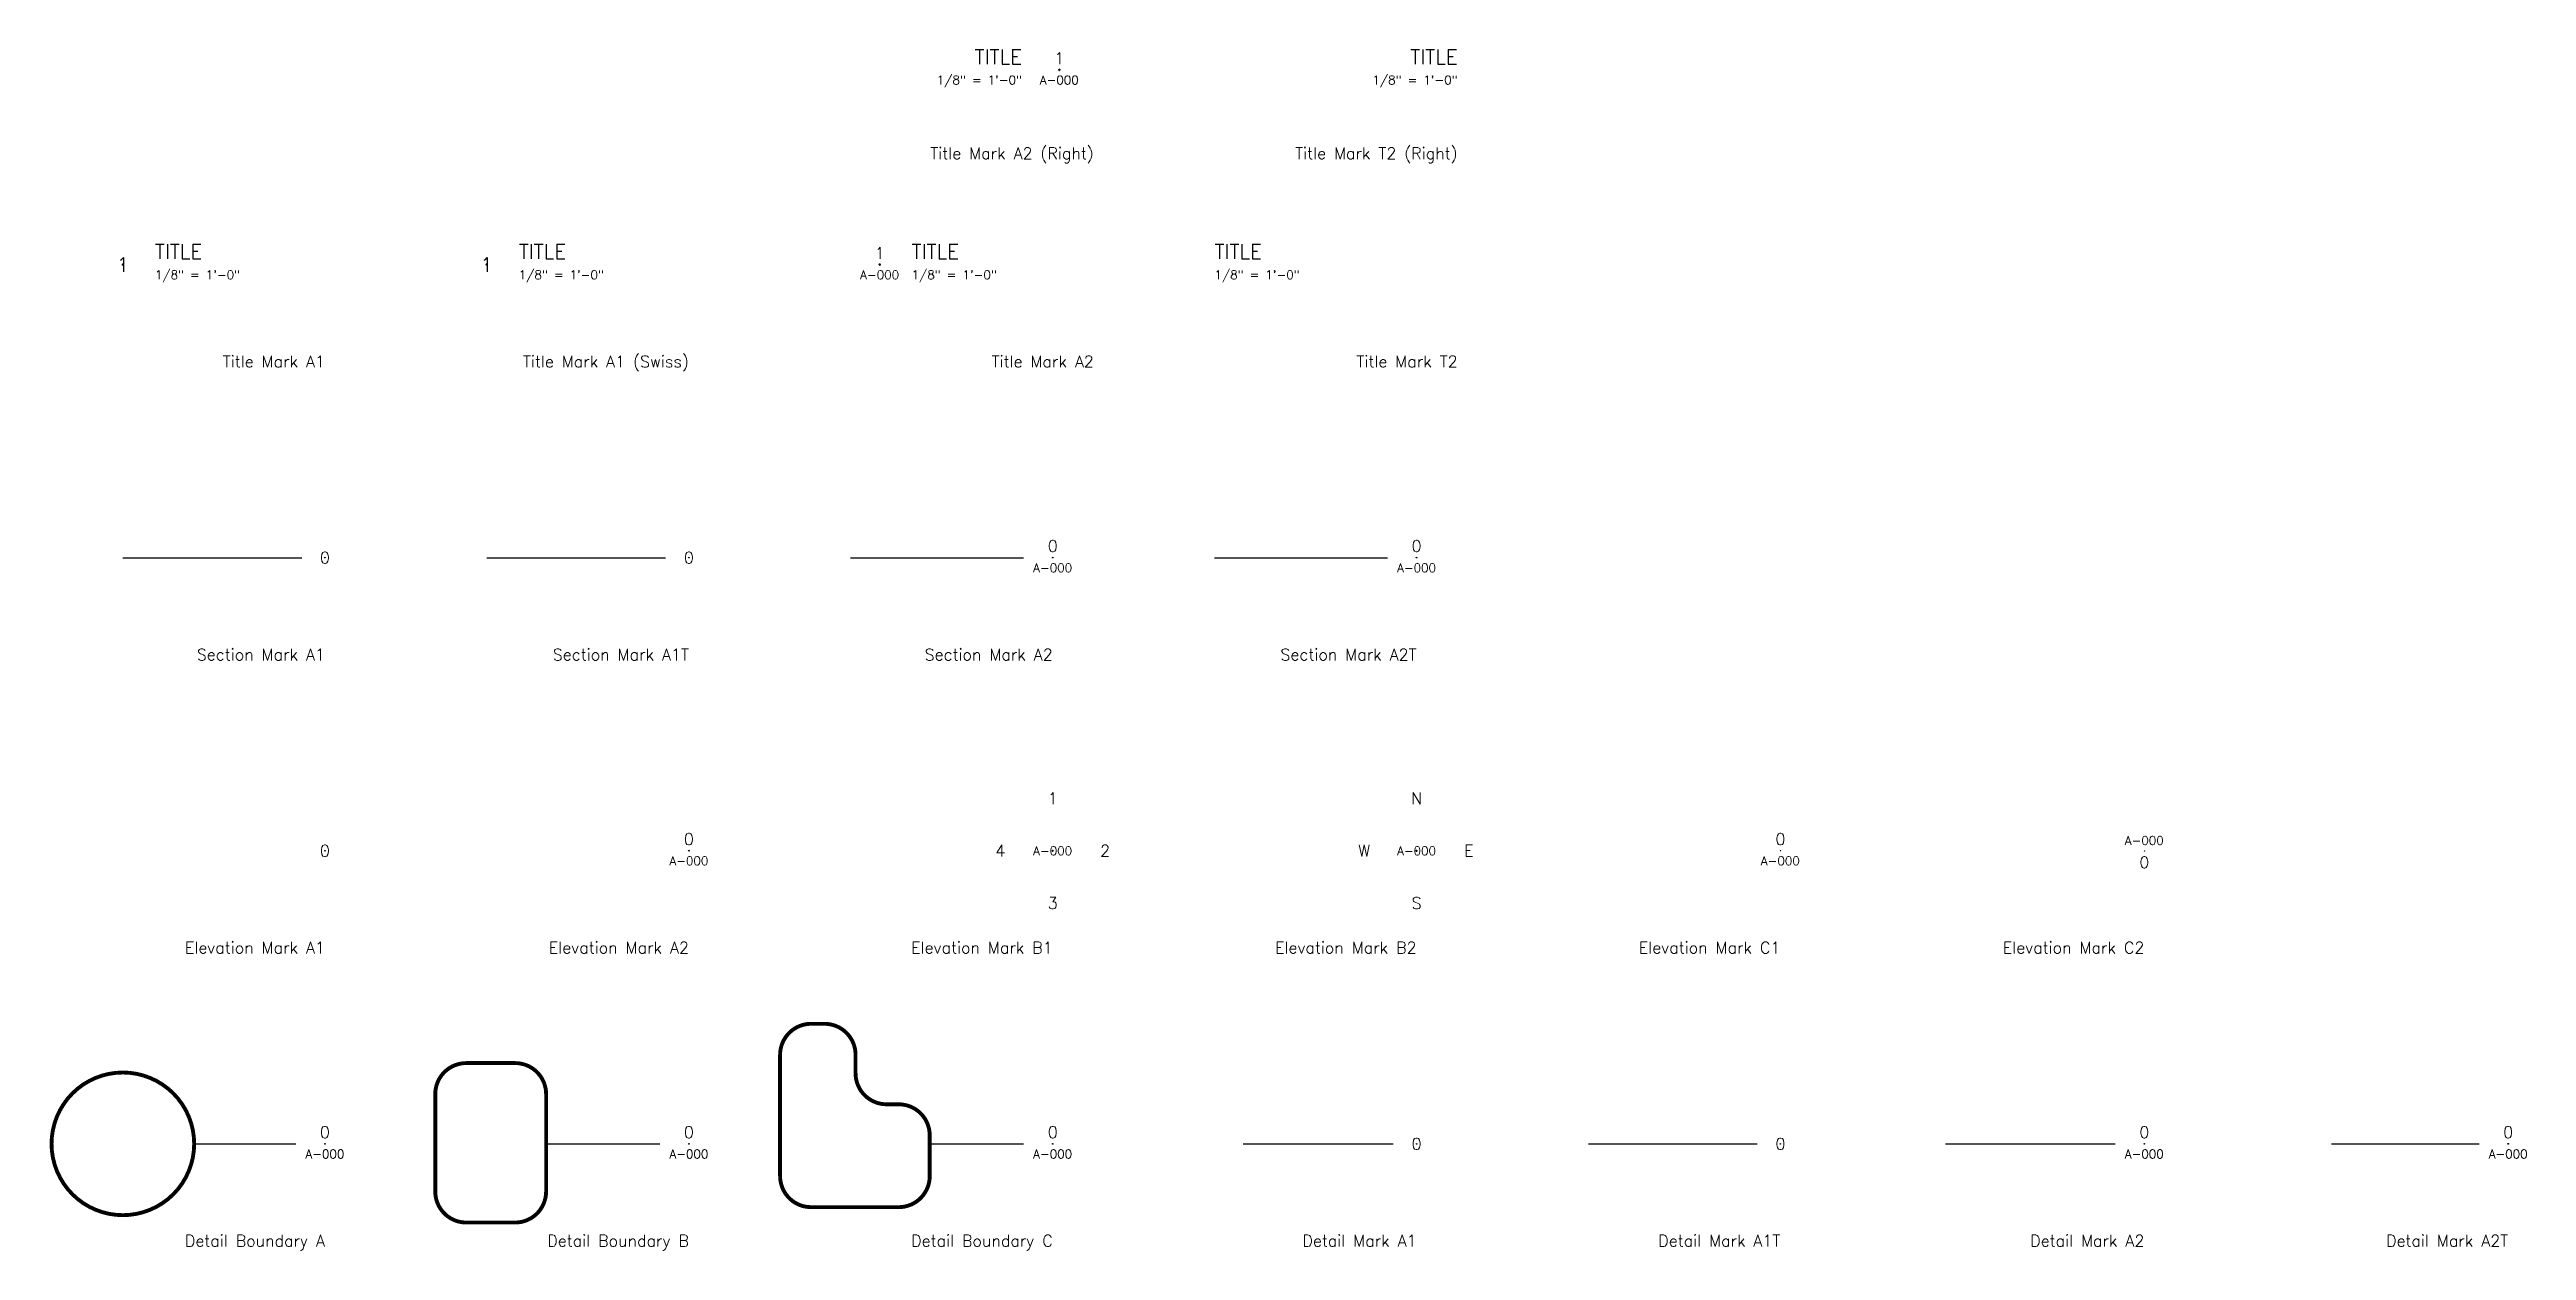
# Model space of a CAD drawing. Header units: inches. Extents: x -57 to 1860, y -82 to 847.
import ezdxf
from ezdxf.enums import TextEntityAlignment as Align

# ---------------------------------------------------------------- set-up
doc = ezdxf.new("R2010")
doc.units = ezdxf.units.IN
doc.header["$LTSCALE"] = 0.5
doc.header["$MEASUREMENT"] = 0
doc.linetypes.add('DASHED2', pattern=[0.375, 0.25, -0.125])
for name, color, linetype, lineweight in [('A-Detl-Iden', 151, 'Continuous', 25), ('A-Elev-Iden', 151, 'Continuous', 25), ('A-Sect-Iden', 191, 'Continuous', 25), ('G-Anno-Ttlb', 213, 'Continuous', 50)]:
    doc.layers.add(name, color=color, linetype=linetype, lineweight=lineweight)
doc.styles.add('Arch-Dim', font='romans.shx', dxfattribs={"width": 0.75})
doc.styles.add('RomanS', font='romans.shx')
doc.dimstyles.new('Aec-Arch-I-96', dxfattribs={"dimscale": 96, "dimtxt": 0.09375, "dimasz": 0.0625, "dimexe": 0.0625, "dimexo": 0.0625, "dimgap": 0.03125, "dimtad": 1, "dimdec": 4, "dimzin": 3, "dimdsep": 46, "dimlunit": 4, "dimtxsty": 'Arch-Dim', "dimblk": 'ARCHTICK', "dimcen": 0.09375, "dimazin": 2, "dimtfac": 0.75, "dimtdec": 4, "dimtix": 1, "dimtmove": 2, "dimatfit": 2, "dimfxl": 1, "dimtolj": 1, "dimtzin": 0, "dimarcsym": 0})

# ---------------------------------------------------------------- blocks, each defined once
blk = doc.blocks.new('_ArchTick')
at = {"color": 0, "linetype": 'ByBlock', "const_width": 0.15}
blk.add_lwpolyline([(-0.5, -0.5), (0.5, 0.5)], dxfattribs=at)
blk = doc.blocks.new('Anno_Detail_A2')
at = {"color": 0, "linetype": 'ByBlock', "lineweight": -2}
blk.add_line((2.5, 0), (-2.5, 0), dxfattribs=at)
blk.add_circle((0, 0), 2.5, dxfattribs=at)
at = {"color": 0, "linetype": 'ByBlock', "lineweight": -2, "style": 'RomanS'}
blk.add_attdef('NUMBER', text='', height=1, dxfattribs=at).set_placement((0, 0.5), align=Align.CENTER)
blk.add_attdef('SHEET', text='', height=0.75, dxfattribs=at).set_placement((0, -0.5), align=Align.TOP_CENTER)
blk = doc.blocks.new('Anno_Detail_A1')
at = {"color": 0, "linetype": 'ByBlock', "lineweight": -2}
blk.add_circle((0, 0), 2, dxfattribs=at)
at = {"color": 0, "linetype": 'ByBlock', "lineweight": -2, "style": 'RomanS'}
blk.add_attdef('NUMBER', text='', height=1, dxfattribs=at).set_placement((0, 0), align=Align.MIDDLE)
blk = doc.blocks.new('*U24')
at = {"layer": 'A-Detl-Iden'}
blk.add_lwpolyline([(0, 0, 0.0625, 0.0625, 0), (0, 0.1875, 0, 0, 0)], format="xyseb", dxfattribs=at)
blk = doc.blocks.new('*U25')
at = {"layer": 'A-Detl-Iden'}
blk.add_lwpolyline([(0, 0, 0.0625, 0.0625, 0), (0, 0.1875, 0, 0, 0)], format="xyseb", dxfattribs=at)
blk = doc.blocks.new('Anno_Elevation_A1')
at = {"color": 0, "linetype": 'ByBlock', "lineweight": -2}
blk.add_circle((0, 0), 2, dxfattribs=at)
at = {"color": 0, "linetype": 'ByBlock', "lineweight": -2, "style": 'RomanS'}
blk.add_attdef('NUMBER', text='', height=1, dxfattribs=at).set_placement((0, 0), align=Align.MIDDLE)
blk = doc.blocks.new('Anno_Arrow_A1')
at = {"linetype": 'ByBlock', "lineweight": -2}
h = blk.add_hatch(color=0, dxfattribs=at)
h.paths.add_polyline_path([(-1, 1), (-3, 0), (-2, 0, -0.198912)])
h.paths.add_polyline_path([(0, 3), (-1, 1, -0.414214), (1, 1)])
h.paths.add_polyline_path([(2, 1), (2, 1, -0.114349), (2, 0), (3, 0)])
h.paths.add_polyline_path([(1, 1, -0.082683), (2, 1), (2, 1)])
at = {"color": 0, "linetype": 'ByBlock', "lineweight": -2}
blk.add_lwpolyline([(-2, 0), (-3, 0), (0, 3), (3, 0), (2, 0)], dxfattribs=at)
blk = doc.blocks.new('Anno_Elevation_A2')
at = {"color": 0, "linetype": 'ByBlock', "lineweight": -2}
blk.add_line((2.5, 0), (-2.5, 0), dxfattribs=at)
blk.add_circle((0, 0), 2.5, dxfattribs=at)
at = {"color": 0, "linetype": 'ByBlock', "lineweight": -2, "style": 'RomanS'}
blk.add_attdef('NUMBER', text='', height=1, dxfattribs=at).set_placement((0, 0.5), align=Align.CENTER)
blk.add_attdef('SHEET', text='', height=0.75, dxfattribs=at).set_placement((0, -0.5), align=Align.TOP_CENTER)
blk = doc.blocks.new('Anno_Arrow_A2')
at = {"linetype": 'ByBlock', "lineweight": -2}
h = blk.add_hatch(color=0, dxfattribs=at)
h.paths.add_polyline_path([(-2, 2), (-4, 0), (-2, 0, -0.198912)])
h.paths.add_polyline_path([(0, 4), (-2, 2, -0.414214), (2, 2)])
h.paths.add_polyline_path([(2, 1), (2, 1, -0.114349), (2, 0), (4, 0)])
h.paths.add_polyline_path([(2, 2, -0.082683), (2, 1), (2, 1)])
at = {"color": 0, "linetype": 'ByBlock', "lineweight": -2}
blk.add_lwpolyline([(-2, 0), (-4, 0), (0, 4), (4, 0), (2, 0)], dxfattribs=at)
blk = doc.blocks.new('Anno_Elevation_B1')
at = {"color": 0, "linetype": 'ByBlock', "lineweight": -2}
blk.add_circle((0, 0), 2.5, dxfattribs=at)
at = {"color": 0, "linetype": 'ByBlock', "lineweight": -2, "style": 'RomanS'}
blk.add_attdef('SHEET', text='', height=0.75, dxfattribs=at).set_placement((0, 0), align=Align.MIDDLE)
blk = doc.blocks.new('Anno_Arrow_1234')
at = {"linetype": 'ByBlock', "lineweight": -2}
blk.add_hatch(color=0, dxfattribs=at).paths.add_polyline_path([(0, 4), (-2, 2, -0.198912), (0, 2, -0.198912), (2, 2)])
at = {"color": 0, "linetype": 'ByBlock', "lineweight": -2}
blk.add_lwpolyline([(-2, 2), (0, 4), (2, 2, 0.414214)], format="xyb", close=True, dxfattribs=at)
at = {"color": 0, "linetype": 'ByBlock', "lineweight": -2, "style": 'RomanS'}
blk.add_attdef('NUMBER', text='', height=1, dxfattribs=at).set_placement((0, 4), align=Align.MIDDLE)
blk = doc.blocks.new('Anno_Arrow_NESW')
at = {"linetype": 'ByBlock', "lineweight": -2}
blk.add_hatch(color=0, dxfattribs=at).paths.add_polyline_path([(0, 4), (-2, 2, -0.198912), (0, 2, -0.198912), (2, 2)])
at = {"color": 0, "linetype": 'ByBlock', "lineweight": -2}
blk.add_lwpolyline([(-2, 2), (0, 4), (2, 2, 0.414214)], format="xyb", close=True, dxfattribs=at)
at = {"color": 0, "linetype": 'ByBlock', "lineweight": -2, "style": 'RomanS'}
blk.add_attdef('NUMBER', text='', height=1, dxfattribs=at).set_placement((0, 4), align=Align.MIDDLE)
blk = doc.blocks.new('Anno_Elevation_C1')
at = {"color": 0, "linetype": 'ByBlock', "lineweight": -2}
blk.add_lwpolyline([(0, 0), (-2.5, 0), (0, 2.5), (2.5, 0), (0, 0)], close=True, dxfattribs=at)
at = {"color": 0, "linetype": 'ByBlock', "lineweight": -2, "style": 'RomanS'}
blk.add_attdef('NUMBER', text='', height=1, dxfattribs=at).set_placement((0, 0.5), align=Align.CENTER)
blk.add_attdef('SHEET', text='', height=0.75, dxfattribs=at).set_placement((0, -0.5), align=Align.TOP_CENTER)
blk = doc.blocks.new('Anno_Elevation_C2')
at = {"color": 0, "linetype": 'ByBlock', "lineweight": -2}
blk.add_lwpolyline([(0, 0), (-2.5, 0), (0, 2.5), (2.5, 0), (0, 0)], close=True, dxfattribs=at)
at = {"color": 0, "linetype": 'ByBlock', "lineweight": -2, "style": 'RomanS'}
blk.add_attdef('NUMBER', text='', height=1, rotation=180, dxfattribs=at).set_placement((0, 0.5), align=Align.TOP_CENTER)
blk.add_attdef('SHEET', text='', height=0.75, rotation=180, dxfattribs=at).set_placement((0, -0.5), align=Align.CENTER)
blk = doc.blocks.new('Anno_Section_A1')
at = {"color": 0, "linetype": 'ByBlock', "lineweight": -2}
blk.add_circle((0, 0), 2, dxfattribs=at)
at = {"color": 0, "linetype": 'ByBlock', "lineweight": -2, "style": 'RomanS'}
blk.add_attdef('NUMBER', text='', height=1, dxfattribs=at).set_placement((0, 0), align=Align.MIDDLE)
blk = doc.blocks.new('*U26')
at = {"layer": 'A-Sect-Iden'}
blk.add_lwpolyline([(0, 0, 0.0625, 0.0625, 0), (0, 0.1875, 0, 0, 0)], format="xyseb", dxfattribs=at)
blk = doc.blocks.new('Anno_Section_A2')
at = {"color": 0, "linetype": 'ByBlock', "lineweight": -2}
blk.add_line((2.5, 0), (-2.5, 0), dxfattribs=at)
blk.add_circle((0, 0), 2.5, dxfattribs=at)
at = {"color": 0, "linetype": 'ByBlock', "lineweight": -2, "style": 'RomanS'}
blk.add_attdef('NUMBER', text='', height=1, dxfattribs=at).set_placement((0, 0.5), align=Align.CENTER)
blk.add_attdef('SHEET', text='', height=0.75, dxfattribs=at).set_placement((0, -0.5), align=Align.TOP_CENTER)
blk = doc.blocks.new('*U27')
at = {"layer": 'A-Sect-Iden'}
blk.add_lwpolyline([(0, 0, 0.0625, 0.0625, 0), (0, 0.1875, 0, 0, 0)], format="xyseb", dxfattribs=at)
blk = doc.blocks.new('*U28')
at = {"layer": 'G-Anno-Ttlb'}
blk.add_lwpolyline([(0.2, 0, 0.025, 0.025, 0), (1.6, 0, 0.00026, 0.00026, 0)], format="xyseb", dxfattribs=at)
blk = doc.blocks.new('Anno_Title_A1')
at = {"color": 0, "linetype": 'ByBlock', "lineweight": -2}
blk.add_circle((0, 0), 2.25, dxfattribs=at)
blk.add_circle((0, 0), 2.25, dxfattribs=at)
at = {"color": 0, "linetype": 'ByBlock', "lineweight": -2, "style": 'RomanS'}
blk.add_attdef('NUMBER', text='', height=1.25, dxfattribs=at).set_placement((0, 0), align=Align.MIDDLE)
blk = doc.blocks.new('Anno_Title_T1')
at = {"color": 0, "linetype": 'ByBlock', "lineweight": -2, "style": 'RomanS'}
blk.add_attdef('TITLE', (2.75, 0.5), '', height=1.25, dxfattribs=at)
blk.add_attdef('SCALE', text='', height=0.75, dxfattribs=at).set_placement((2.75, -0.5), align=Align.TOP_LEFT)
blk = doc.blocks.new('*U29')
at = {"layer": 'G-Anno-Ttlb'}
blk.add_lwpolyline([(0.2, 0, 0.025, 0.025, 0), (1.7, 0, 0.00026, 0.00026, 0)], format="xyseb", dxfattribs=at)
blk = doc.blocks.new('Anno_Title_A2')
at = {"color": 0, "linetype": 'ByBlock', "lineweight": -2}
blk.add_line((2.5, 0), (-2.5, 0), dxfattribs=at)
blk.add_circle((0, 0), 2.5, dxfattribs=at)
at = {"color": 0, "linetype": 'ByBlock', "lineweight": -2, "style": 'RomanS'}
blk.add_attdef('NUMBER', text='', height=1, dxfattribs=at).set_placement((0, 0.5), align=Align.CENTER)
blk.add_attdef('SHEET', text='', height=0.75, dxfattribs=at).set_placement((0, -0.5), align=Align.TOP_CENTER)
blk = doc.blocks.new('*U30')
at = {"layer": 'G-Anno-Ttlb'}
blk.add_lwpolyline([(0, 0, 0.025, 0.025, 0), (2, 0, 0.00026, 0.00026, 0)], format="xyseb", dxfattribs=at)
blk = doc.blocks.new('Anno_Title_T2')
at = {"color": 0, "linetype": 'ByBlock', "lineweight": -2, "style": 'RomanS'}
blk.add_attdef('TITLE', (0, 0.5), '', height=1.25, dxfattribs=at)
blk.add_attdef('SCALE', text='', height=0.75, dxfattribs=at).set_placement((0, -0.5), align=Align.TOP_LEFT)
blk = doc.blocks.new('*U31')
at = {"layer": 'G-Anno-Ttlb'}
blk.add_lwpolyline([(0.2, 0, 0.025, 0.025, 0), (1.7, 0, 0.00026, 0.00026, 0)], format="xyseb", dxfattribs=at)
blk = doc.blocks.new('Anno_Title_T1 (Right)')
at = {"color": 0, "linetype": 'ByBlock', "lineweight": -2, "style": 'RomanS'}
blk.add_attdef('TITLE', text='', height=1.25, dxfattribs=at).set_placement((-1, 0), align=Align.RIGHT)
blk.add_attdef('SCALE', text='', height=0.75, dxfattribs=at).set_placement((-1, 0), align=Align.TOP_RIGHT)
blk = doc.blocks.new('*U32')
at = {"layer": 'G-Anno-Ttlb'}
blk.add_lwpolyline([(0, 0, 0.025, 0.025, 0), (2, 0, 0.00026, 0.00026, 0)], format="xyseb", dxfattribs=at)
blk = doc.blocks.new('Anno_Title_T2 (Right)')
at = {"color": 0, "linetype": 'ByBlock', "lineweight": -2, "style": 'RomanS'}
blk.add_attdef('TITLE', text='', height=1.25, dxfattribs=at).set_placement((0, 0.5), align=Align.RIGHT)
blk.add_attdef('SCALE', text='', height=0.75, dxfattribs=at).set_placement((0, -0.5), align=Align.TOP_RIGHT)

msp = doc.modelspace()

# ---------------------------------------------------------------- linework, layer by layer
at = {"layer": 'A-Detl-Iden', "linetype": 'DASHED2', "const_width": 3, "flags": 128}
for points in [[(532.7, -49, -0.414214), (508.7, -25), (508.7, 68.9, -0.414214), (532.7, 92.9), (543.1, 92.9, -0.414214), (567.1, 68.9), (567.1, 54.6, 0.414214), (591.1, 30.6), (600.5, 30.6, -0.414214), (624.5, 6.6), (624.5, -25, -0.414214), (600.5, -49)], [(241.8, -36.9, 0.414214), (265.8, -60.9), (303.6, -60.9, 0.414214), (327.6, -36.9), (327.6, 38.5, 0.414214), (303.6, 62.5), (265.8, 62.5, 0.414214), (241.8, 38.5)], [(55.2, 0, 1), (-55.2, 0, 1)]]:
    msp.add_lwpolyline(points, format="xyb", close=True, dxfattribs=at)
at = {"layer": 'A-Detl-Iden'}
for points in [[(867.1, 0), (983.3, 0)], [(1134.3, 0), (1264.9, 0)], [(1410.6, 0), (1542.1, 0)], [(1709.4, 0), (1823.7, 0)]]:
    msp.add_lwpolyline(points, dxfattribs=at)
at = {"layer": 'A-Sect-Iden'}
for points in [[(0, 453.6), (138.4, 453.6)], [(281.6, 453.6), (420.1, 453.6)], [(563.2, 453.6), (697.2, 453.6)], [(844.9, 453.6), (978.8, 453.6)]]:
    msp.add_lwpolyline(points, dxfattribs=at)

# ---------------------------------------------------------------- block references
for name, p in [('*U31', (540.7, 831.1)), ('*U32', (844.9, 831.1)), ('*U28', (0, 680.4)), ('*U28', (281.6, 680.4)), ('*U29', (585.8, 680.4)), ('*U30', (844.9, 680.4)), ('*U26', (281.6, 453.6)), ('*U27', (844.9, 453.6)), ('*U24', (1134.3, 0)), ('*U25', (1709.4, 0))]:
    msp.add_blockref(name, p)
at = {"layer": 'A-Detl-Iden'}
ref = msp.add_blockref('Anno_Detail_A2', (156.4, 0), dxfattribs=dict(at, xscale=0.09375, yscale=0.09375, zscale=0.09375))
ref.add_attrib('SHEET', 'A-000', dxfattribs={"layer": '0', "color": 0, "linetype": 'ByBlock', "lineweight": -2, "height": 6.75, "style": 'RomanS'}).set_placement((156.4, -4.5), align=Align.TOP_CENTER)
ref.add_attrib('NUMBER', '0', dxfattribs={"layer": '0', "color": 0, "linetype": 'ByBlock', "lineweight": -2, "height": 9, "style": 'RomanS'}).set_placement((156.4, 4.5), align=Align.CENTER)
ref = msp.add_blockref('Anno_Detail_A2', (438.1, 0), dxfattribs=dict(at, xscale=0.09375, yscale=0.09375, zscale=0.09375))
ref.add_attrib('SHEET', 'A-000', dxfattribs={"layer": '0', "color": 0, "linetype": 'ByBlock', "lineweight": -2, "height": 6.75, "style": 'RomanS'}).set_placement((438.1, -4.5), align=Align.TOP_CENTER)
ref.add_attrib('NUMBER', '0', dxfattribs={"layer": '0', "color": 0, "linetype": 'ByBlock', "lineweight": -2, "height": 9, "style": 'RomanS'}).set_placement((438.1, 4.5), align=Align.CENTER)
ref = msp.add_blockref('Anno_Detail_A2', (719.7, 0), dxfattribs=dict(at, xscale=0.09375, yscale=0.09374999999999997, zscale=0.09375))
ref.add_attrib('SHEET', 'A-000', dxfattribs={"layer": '0', "color": 0, "linetype": 'ByBlock', "lineweight": -2, "height": 6.75, "style": 'RomanS'}).set_placement((719.7, -4.5), align=Align.TOP_CENTER)
ref.add_attrib('NUMBER', '0', dxfattribs={"layer": '0', "color": 0, "linetype": 'ByBlock', "lineweight": -2, "height": 9, "style": 'RomanS'}).set_placement((719.7, 4.5), align=Align.CENTER)
ref = msp.add_blockref('Anno_Detail_A1', (1001.3, 0), dxfattribs=dict(at, xscale=0.09375, yscale=0.09375, zscale=0.09375))
ref.add_attrib('NUMBER', '0', dxfattribs={"layer": '0', "color": 0, "linetype": 'ByBlock', "lineweight": -2, "height": 9, "style": 'RomanS'}).set_placement((1001.3, 0), align=Align.MIDDLE)
ref = msp.add_blockref('Anno_Detail_A1', (1282.9, 0), dxfattribs=dict(at, xscale=0.09375, yscale=0.09375, zscale=0.09375))
ref.add_attrib('NUMBER', '0', dxfattribs={"layer": '0', "color": 0, "linetype": 'ByBlock', "lineweight": -2, "height": 9, "style": 'RomanS'}).set_placement((1282.9, 0), align=Align.MIDDLE)
ref = msp.add_blockref('Anno_Detail_A2', (1564.6, 0), dxfattribs=dict(at, xscale=0.09375, yscale=0.09375, zscale=0.09375))
ref.add_attrib('SHEET', 'A-000', dxfattribs={"layer": '0', "color": 0, "linetype": 'ByBlock', "lineweight": -2, "height": 6.75, "style": 'RomanS'}).set_placement((1564.6, -4.5), align=Align.TOP_CENTER)
ref.add_attrib('NUMBER', '0', dxfattribs={"layer": '0', "color": 0, "linetype": 'ByBlock', "lineweight": -2, "height": 9, "style": 'RomanS'}).set_placement((1564.6, 4.5), align=Align.CENTER)
ref = msp.add_blockref('Anno_Detail_A2', (1846.2, 0), dxfattribs=dict(at, xscale=0.09375, yscale=0.09375, zscale=0.09375))
ref.add_attrib('SHEET', 'A-000', dxfattribs={"layer": '0', "color": 0, "linetype": 'ByBlock', "lineweight": -2, "height": 6.75, "style": 'RomanS'}).set_placement((1846.2, -4.5), align=Align.TOP_CENTER)
ref.add_attrib('NUMBER', '0', dxfattribs={"layer": '0', "color": 0, "linetype": 'ByBlock', "lineweight": -2, "height": 9, "style": 'RomanS'}).set_placement((1846.2, 4.5), align=Align.CENTER)
at = {"layer": 'A-Elev-Iden'}
ref = msp.add_blockref('Anno_Arrow_1234', (719.7, 226.8), dxfattribs=dict(at, xscale=0.09375, yscale=0.09375, zscale=0.09375))
ref.add_attrib('NUMBER', '1', dxfattribs={"layer": '0', "color": 0, "linetype": 'ByBlock', "lineweight": -2, "height": 9, "style": 'RomanS'}).set_placement((719.7, 267.3), align=Align.MIDDLE)
ref = msp.add_blockref('Anno_Arrow_NESW', (1001.3, 226.8), dxfattribs=dict(at, xscale=0.09375, yscale=0.09375, zscale=0.09375))
ref.add_attrib('NUMBER', 'N', dxfattribs={"layer": '0', "color": 0, "linetype": 'ByBlock', "lineweight": -2, "height": 9, "style": 'RomanS'}).set_placement((1001.3, 267.3), align=Align.MIDDLE)
ref = msp.add_blockref('Anno_Elevation_A1', (156.4, 226.8), dxfattribs=dict(at, xscale=0.09375, yscale=0.09375, zscale=0.09375))
ref.add_attrib('NUMBER', '0', dxfattribs={"layer": '0', "color": 0, "linetype": 'ByBlock', "lineweight": -2, "height": 9, "style": 'RomanS'}).set_placement((156.4, 226.8), align=Align.MIDDLE)
ref = msp.add_blockref('Anno_Elevation_A2', (438.1, 226.8), dxfattribs=dict(at, xscale=0.09375, yscale=0.09375, zscale=0.09375))
ref.add_attrib('SHEET', 'A-000', dxfattribs={"layer": '0', "color": 0, "linetype": 'ByBlock', "lineweight": -2, "height": 6.75, "style": 'RomanS'}).set_placement((438.1, 222.3), align=Align.TOP_CENTER)
ref.add_attrib('NUMBER', '0', dxfattribs={"layer": '0', "color": 0, "linetype": 'ByBlock', "lineweight": -2, "height": 9, "style": 'RomanS'}).set_placement((438.1, 231.3), align=Align.CENTER)
ref = msp.add_blockref('Anno_Arrow_1234', (719.7, 226.8), dxfattribs=dict(at, xscale=0.09375, yscale=0.09375, zscale=0.09375, rotation=89.99999999999999))
ref.add_attrib('NUMBER', '4', dxfattribs={"layer": '0', "color": 0, "linetype": 'ByBlock', "lineweight": -2, "height": 9, "style": 'RomanS'}).set_placement((679.2, 226.8), align=Align.MIDDLE)
ref = msp.add_blockref('Anno_Elevation_B1', (719.7, 226.8), dxfattribs=dict(at, xscale=0.09375, yscale=0.09375, zscale=0.09375))
ref.add_attrib('SHEET', 'A-000', dxfattribs={"layer": '0', "color": 0, "linetype": 'ByBlock', "lineweight": -2, "height": 6.75, "style": 'RomanS'}).set_placement((719.7, 226.8), align=Align.MIDDLE)
ref = msp.add_blockref('Anno_Arrow_1234', (719.7, 226.8), dxfattribs=dict(at, xscale=0.09375, yscale=0.09375, zscale=0.09375, rotation=270))
ref.add_attrib('NUMBER', '2', dxfattribs={"layer": '0', "color": 0, "linetype": 'ByBlock', "lineweight": -2, "height": 9, "style": 'RomanS'}).set_placement((760.2, 226.8), align=Align.MIDDLE)
ref = msp.add_blockref('Anno_Arrow_NESW', (1001.3, 226.8), dxfattribs=dict(at, xscale=0.09375, yscale=0.09375, zscale=0.09375, rotation=89.99999999999999))
ref.add_attrib('NUMBER', 'W', dxfattribs={"layer": '0', "color": 0, "linetype": 'ByBlock', "lineweight": -2, "height": 9, "style": 'RomanS'}).set_placement((960.8, 226.8), align=Align.MIDDLE)
ref = msp.add_blockref('Anno_Elevation_B1', (1001.3, 226.8), dxfattribs=dict(at, xscale=0.09375, yscale=0.09375, zscale=0.09375))
ref.add_attrib('SHEET', 'A-000', dxfattribs={"layer": '0', "color": 0, "linetype": 'ByBlock', "lineweight": -2, "height": 6.75, "style": 'RomanS'}).set_placement((1001.3, 226.8), align=Align.MIDDLE)
ref = msp.add_blockref('Anno_Arrow_NESW', (1001.3, 226.8), dxfattribs=dict(at, xscale=0.09375, yscale=0.09375, zscale=0.09375, rotation=270))
ref.add_attrib('NUMBER', 'E', dxfattribs={"layer": '0', "color": 0, "linetype": 'ByBlock', "lineweight": -2, "height": 9, "style": 'RomanS'}).set_placement((1041.8, 226.8), align=Align.MIDDLE)
ref = msp.add_blockref('Anno_Elevation_C1', (1282.9, 226.8), dxfattribs=dict(at, xscale=0.09375, yscale=0.09375, zscale=0.09375))
ref.add_attrib('NUMBER', '0', dxfattribs={"layer": '0', "color": 0, "linetype": 'ByBlock', "lineweight": -2, "height": 9, "style": 'RomanS'}).set_placement((1282.9, 231.3), align=Align.CENTER)
ref.add_attrib('SHEET', 'A-000', dxfattribs={"layer": '0', "color": 0, "linetype": 'ByBlock', "lineweight": -2, "height": 6.75, "style": 'RomanS'}).set_placement((1282.9, 222.3), align=Align.TOP_CENTER)
ref = msp.add_blockref('Anno_Elevation_C2', (1564.6, 226.8), dxfattribs=dict(at, xscale=0.09375, yscale=0.09375, zscale=0.09375, rotation=180))
ref.add_attrib('SHEET', 'A-000', dxfattribs={"layer": '0', "color": 0, "linetype": 'ByBlock', "lineweight": -2, "height": 6.75, "style": 'RomanS'}).set_placement((1564.6, 231.3), align=Align.CENTER)
ref.add_attrib('NUMBER', '0', dxfattribs={"layer": '0', "color": 0, "linetype": 'ByBlock', "lineweight": -2, "height": 9, "style": 'RomanS'}).set_placement((1564.6, 222.3), align=Align.TOP_CENTER)
at = {"layer": 'A-Elev-Iden', "xscale": 0.09375, "yscale": 0.09375, "zscale": 0.09375}
for name, p in [('Anno_Arrow_A1', (156.4, 226.8)), ('Anno_Arrow_A2', (438.1, 226.8))]:
    msp.add_blockref(name, p, dxfattribs=at)
at = {"layer": 'A-Elev-Iden'}
ref = msp.add_blockref('Anno_Arrow_1234', (719.7, 226.8), dxfattribs=dict(at, xscale=0.09375, yscale=0.09375, zscale=0.09375, rotation=180))
ref.add_attrib('NUMBER', '3', dxfattribs={"layer": '0', "color": 0, "linetype": 'ByBlock', "lineweight": -2, "height": 9, "style": 'RomanS'}).set_placement((719.7, 186.3), align=Align.MIDDLE)
ref = msp.add_blockref('Anno_Arrow_NESW', (1001.3, 226.8), dxfattribs=dict(at, xscale=0.09375, yscale=0.09375, zscale=0.09375, rotation=180))
ref.add_attrib('NUMBER', 'S', dxfattribs={"layer": '0', "color": 0, "linetype": 'ByBlock', "lineweight": -2, "height": 9, "style": 'RomanS'}).set_placement((1001.3, 186.3), align=Align.MIDDLE)
at = {"layer": 'A-Sect-Iden'}
ref = msp.add_blockref('Anno_Section_A2', (719.7, 453.6), dxfattribs=dict(at, xscale=0.09375, yscale=0.09375, zscale=0.09375))
ref.add_attrib('SHEET', 'A-000', dxfattribs={"layer": '0', "color": 0, "linetype": 'ByBlock', "lineweight": -2, "height": 6.75, "style": 'RomanS'}).set_placement((719.7, 449.1), align=Align.TOP_CENTER)
ref.add_attrib('NUMBER', '0', dxfattribs={"layer": '0', "color": 0, "linetype": 'ByBlock', "lineweight": -2, "height": 9, "style": 'RomanS'}).set_placement((719.7, 458.1), align=Align.CENTER)
ref = msp.add_blockref('Anno_Section_A2', (1001.3, 453.6), dxfattribs=dict(at, xscale=0.09375, yscale=0.09375, zscale=0.09375))
ref.add_attrib('SHEET', 'A-000', dxfattribs={"layer": '0', "color": 0, "linetype": 'ByBlock', "lineweight": -2, "height": 6.75, "style": 'RomanS'}).set_placement((1001.3, 449.1), align=Align.TOP_CENTER)
ref.add_attrib('NUMBER', '0', dxfattribs={"layer": '0', "color": 0, "linetype": 'ByBlock', "lineweight": -2, "height": 9, "style": 'RomanS'}).set_placement((1001.3, 458.1), align=Align.CENTER)
ref = msp.add_blockref('Anno_Section_A1', (156.4, 453.6), dxfattribs=dict(at, xscale=0.09375, yscale=0.09375, zscale=0.09375))
ref.add_attrib('NUMBER', '0', dxfattribs={"layer": '0', "color": 0, "linetype": 'ByBlock', "lineweight": -2, "height": 9, "style": 'RomanS'}).set_placement((156.4, 453.6), align=Align.MIDDLE)
at = {"layer": 'A-Sect-Iden', "xscale": 0.09375, "yscale": 0.09375, "zscale": 0.09375}
for name, p in [('Anno_Arrow_A1', (156.4, 453.6)), ('Anno_Arrow_A1', (438.1, 453.6)), ('Anno_Arrow_A2', (719.7, 453.6)), ('Anno_Arrow_A2', (1001.3, 453.6))]:
    msp.add_blockref(name, p, dxfattribs=at)
at = {"layer": 'A-Sect-Iden'}
ref = msp.add_blockref('Anno_Section_A1', (438.1, 453.6), dxfattribs=dict(at, xscale=0.09375, yscale=0.09375, zscale=0.09375))
ref.add_attrib('NUMBER', '0', dxfattribs={"layer": '0', "color": 0, "linetype": 'ByBlock', "lineweight": -2, "height": 9, "style": 'RomanS'}).set_placement((438.1, 453.6), align=Align.MIDDLE)
at = {"layer": 'G-Anno-Ttlb'}
ref = msp.add_blockref('Anno_Title_T1 (Right)', (702.3, 831.1), dxfattribs=dict(at, xscale=0.09375, yscale=0.09375, zscale=0.09375))
ref.add_attrib('SCALE', '1/8" = 1\'-0"', dxfattribs={"layer": '0', "color": 0, "linetype": 'ByBlock', "lineweight": -2, "height": 6.75, "style": 'RomanS'}).set_placement((695.9, 826.6), align=Align.TOP_RIGHT)
ref.add_attrib('TITLE', 'TITLE', dxfattribs={"layer": '0', "color": 0, "linetype": 'ByBlock', "lineweight": -2, "height": 11.25, "style": 'RomanS'}).set_placement((695.9, 835.6), align=Align.RIGHT)
ref = msp.add_blockref('Anno_Title_A2', (724.8, 831.1), dxfattribs=dict(at, xscale=0.09375, yscale=0.09375, zscale=0.09375))
ref.add_attrib('SHEET', 'A-000', dxfattribs={"layer": '0', "color": 0, "linetype": 'ByBlock', "lineweight": -2, "height": 6.75, "style": 'RomanS'}).set_placement((724.8, 826.6), align=Align.TOP_CENTER)
ref.add_attrib('NUMBER', '1', dxfattribs={"layer": '0', "color": 0, "linetype": 'ByBlock', "lineweight": -2, "height": 9, "style": 'RomanS'}).set_placement((724.8, 835.6), align=Align.CENTER)
ref = msp.add_blockref('Anno_Title_T2 (Right)', (1033.1, 831.1), dxfattribs=dict(at, xscale=0.09375, yscale=0.09375, zscale=0.09375))
ref.add_attrib('TITLE', 'TITLE', dxfattribs={"layer": '0', "color": 0, "linetype": 'ByBlock', "lineweight": -2, "height": 11.25, "style": 'RomanS'}).set_placement((1033.1, 835.6), align=Align.RIGHT)
ref.add_attrib('SCALE', '1/8" = 1\'-0"', dxfattribs={"layer": '0', "color": 0, "linetype": 'ByBlock', "lineweight": -2, "height": 6.75, "style": 'RomanS'}).set_placement((1033.1, 826.6), align=Align.TOP_RIGHT)
ref = msp.add_blockref('Anno_Title_T1', (0, 680.4), dxfattribs=dict(at, xscale=0.09375, yscale=0.09375, zscale=0.09375))
ref.add_attrib('SCALE', '1/8" = 1\'-0"', dxfattribs={"layer": '0', "color": 0, "linetype": 'ByBlock', "lineweight": -2, "height": 6.75, "style": 'RomanS'}).set_placement((24.8, 675.9), align=Align.TOP_LEFT)
ref.add_attrib('TITLE', 'TITLE', (24.8, 684.9), dxfattribs={"layer": '0', "color": 0, "linetype": 'ByBlock', "lineweight": -2, "height": 11.25, "style": 'RomanS'})
ref = msp.add_blockref('Anno_Title_T1', (281.6, 680.4), dxfattribs=dict(at, xscale=0.09375, yscale=0.09375, zscale=0.09375))
ref.add_attrib('SCALE', '1/8" = 1\'-0"', dxfattribs={"layer": '0', "color": 0, "linetype": 'ByBlock', "lineweight": -2, "height": 6.75, "style": 'RomanS'}).set_placement((306.4, 675.9), align=Align.TOP_LEFT)
ref.add_attrib('TITLE', 'TITLE', (306.4, 684.9), dxfattribs={"layer": '0', "color": 0, "linetype": 'ByBlock', "lineweight": -2, "height": 11.25, "style": 'RomanS'})
ref = msp.add_blockref('Anno_Title_A2', (585.8, 680.4), dxfattribs=dict(at, xscale=0.09375, yscale=0.09375, zscale=0.09375))
ref.add_attrib('SHEET', 'A-000', dxfattribs={"layer": '0', "color": 0, "linetype": 'ByBlock', "lineweight": -2, "height": 6.75, "style": 'RomanS'}).set_placement((585.8, 675.9), align=Align.TOP_CENTER)
ref.add_attrib('NUMBER', '1', dxfattribs={"layer": '0', "color": 0, "linetype": 'ByBlock', "lineweight": -2, "height": 9, "style": 'RomanS'}).set_placement((585.8, 684.9), align=Align.CENTER)
ref = msp.add_blockref('Anno_Title_T1', (585.8, 680.4), dxfattribs=dict(at, xscale=0.09375, yscale=0.09375, zscale=0.09375))
ref.add_attrib('SCALE', '1/8" = 1\'-0"', dxfattribs={"layer": '0', "color": 0, "linetype": 'ByBlock', "lineweight": -2, "height": 6.75, "style": 'RomanS'}).set_placement((610.5, 675.9), align=Align.TOP_LEFT)
ref.add_attrib('TITLE', 'TITLE', (610.5, 684.9), dxfattribs={"layer": '0', "color": 0, "linetype": 'ByBlock', "lineweight": -2, "height": 11.25, "style": 'RomanS'})
ref = msp.add_blockref('Anno_Title_T2', (844.9, 680.4), dxfattribs=dict(at, xscale=0.09375, yscale=0.09375, zscale=0.09375))
ref.add_attrib('TITLE', 'TITLE', (844.9, 684.9), dxfattribs={"layer": '0', "color": 0, "linetype": 'ByBlock', "lineweight": -2, "height": 11.25, "style": 'RomanS'})
ref.add_attrib('SCALE', '1/8" = 1\'-0"', dxfattribs={"layer": '0', "color": 0, "linetype": 'ByBlock', "lineweight": -2, "height": 6.75, "style": 'RomanS'}).set_placement((844.9, 675.9), align=Align.TOP_LEFT)
ref = msp.add_blockref('Anno_Title_A1', (0, 680.4), dxfattribs=dict(at, xscale=0.09375, yscale=0.09375, zscale=0.09375))
ref.add_attrib('NUMBER', '1', dxfattribs={"layer": '0', "color": 0, "linetype": 'ByBlock', "lineweight": -2, "height": 11.2, "style": 'RomanS'}).set_placement((0, 680.4), align=Align.MIDDLE)
ref = msp.add_blockref('Anno_Title_A1', (281.6, 680.4), dxfattribs=dict(at, xscale=0.09375, yscale=0.09375, zscale=0.09375))
ref.add_attrib('NUMBER', '1', dxfattribs={"layer": '0', "color": 0, "linetype": 'ByBlock', "lineweight": -2, "height": 11.2, "style": 'RomanS'}).set_placement((281.6, 680.4), align=Align.MIDDLE)

# ---------------------------------------------------------------- texts
at = {"style": 'RomanS'}
for s, p in [('Title Mark A2 (Right)', (751.5, 762)), ('Title Mark T2 (Right)', (1033.1, 762)), ('Title Mark A1', (156.4, 600.9)), ('Title Mark A1 (Swiss)', (438.1, 600.9)), ('Title Mark A2', (751.5, 600.9)), ('Title Mark T2', (1033.1, 600.9)), ('Section Mark A1', (156.4, 374.1)), ('Section Mark A1T', (438.1, 374.1)), ('Section Mark A2', (719.7, 374.1)), ('Section Mark A2T', (1001.3, 374.1)), ('Elevation Mark A1', (156.4, 147.3)), ('Elevation Mark A2', (438.1, 147.3)), ('Elevation Mark B1', (719.7, 147.3)), ('Elevation Mark B2', (1001.3, 147.3)), ('Elevation Mark C1', (1282.9, 147.3)), ('Elevation Mark C2', (1564.6, 147.3)), ('Detail Boundary A', (156.4, -79.5)), ('Detail Boundary B', (438.1, -79.5)), ('Detail Boundary C', (719.7, -79.5)), ('Detail Mark A1', (1001.3, -79.5)), ('Detail Mark A1T', (1282.9, -79.5)), ('Detail Mark A2', (1564.6, -79.5)), ('Detail Mark A2T', (1846.2, -79.5))]:
    msp.add_text(s, height=9, dxfattribs=at).set_placement(p, align=Align.RIGHT)

# ---------------------------------------------------------------- leaders
at = {"layer": 'A-Detl-Iden', "has_arrowhead": 0}
for points in [[(55.2, 0), (133.9, 0)], [(327.6, 0), (415.6, 0)], [(624.5, 0), (697.2, 0)]]:
    msp.add_leader(points, dimstyle='Aec-Arch-I-96', dxfattribs=at)

doc.saveas('drawing.dxf')
